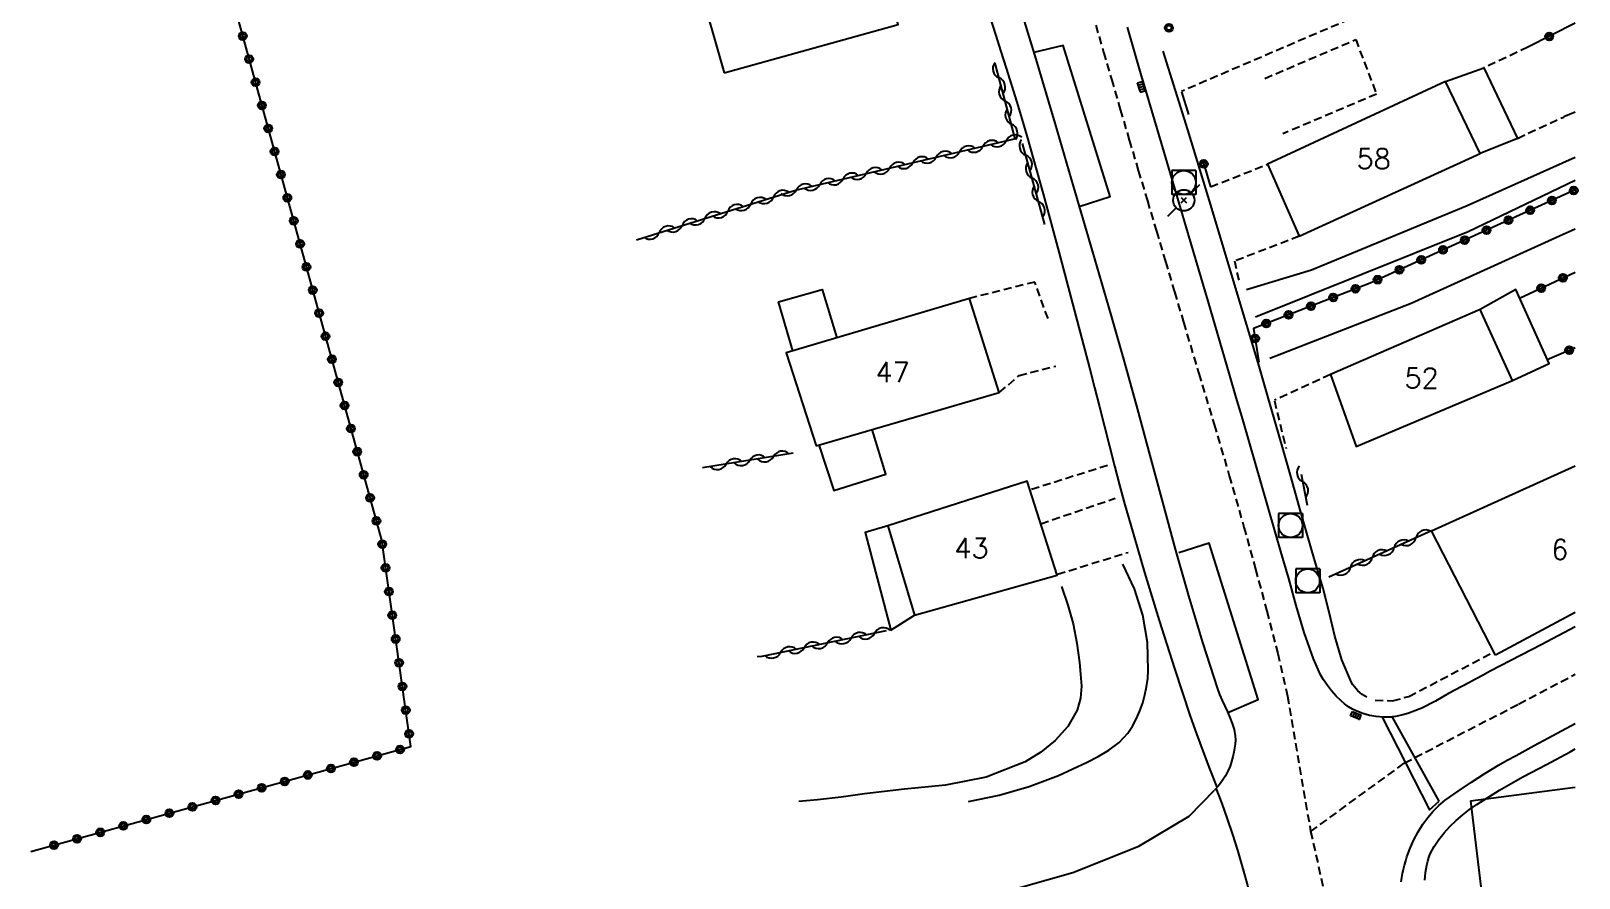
# Model space of a CAD drawing. Header units: millimetres. Extents: x 149000 to 150002, y 151999 to 153000.
# Drawn here: x 149903.2 to 150000.2, y 152786.5 to 152839.6 of the extents above; entities that cross this region are included whole.
import ezdxf
from ezdxf.enums import TextEntityAlignment as Align

# ---------------------------------------------------------------- set-up
doc = ezdxf.new("R2010")
doc.units = ezdxf.units.MM
doc.linetypes.add('DASHED', pattern=[0.75, 0.5, -0.25])
doc.layers.get('0').update_dxf_attribs({"linetype": 'CONTINUOUS'})
for name, color, linetype in [('W0001', 6, 'DASHED'), ('W0006', 2, 'CONTINUOUS'), ('W0008', 7, 'CONTINUOUS'), ('W0014', 7, 'CONTINUOUS'), ('W0017', 7, 'CONTINUOUS'), ('w0101', 7, 'CONTINUOUS'), ('W0104', 1, 'CONTINUOUS'), ('W0112', 1, 'DASHED'), ('w0211', 2, 'CONTINUOUS'), ('W0214', 2, 'CONTINUOUS'), ('W0310', 3, 'CONTINUOUS'), ('W0322', 7, 'CONTINUOUS'), ('w0323', 7, 'CONTINUOUS'), ('W0401', 7, 'CONTINUOUS'), ('W0420', 7, 'CONTINUOUS'), ('W0473', 7, 'CONTINUOUS'), ('W0991', 7, 'CONTINUOUS')]:
    doc.layers.add(name, color=color, linetype=linetype)
doc.styles.get("Standard").update_dxf_attribs({"font": 'romans.shx', "width": 0.85})

# ---------------------------------------------------------------- blocks, each defined once
blk = doc.blocks.new('T401')
for p, q in [((-0.3, 0.3), (0, 0.3)), ((-0.3, -0.25), (-0.3, 0.3)), ((-0.3, 0.15), (0, 0.15)), ((-0.3, 0), (0, 0)), ((0, 0.3), (0, -0.25)), ((-0.3, -0.15), (0, -0.15)), ((-0.3, -0.25), (-0.3, -0.3)), ((-0.3, -0.3), (0, -0.3)), ((0, -0.3), (0, -0.25))]:
    blk.add_line(p, q)
blk = doc.blocks.new('T420')
for p, q in [((0.75, 0.75), (-0.75, 0.75)), ((-0.75, 0.75), (-0.75, -0.75)), ((0.75, 0.75), (0.75, -0.75)), ((0.75, -0.75), (-0.75, -0.75))]:
    blk.add_line(p, q)
blk.add_ellipse((0, 0), major_axis=(-0.53, 0.53), ratio=1, start_param=3.926991, end_param=10.210176)
blk = doc.blocks.new('T473')
for p, q in [((0.500001, 0.500001), (1.000002, 1.000002)), ((-0.166667, 0.166667), (0.166667, -0.166667)), ((-0.166667, -0.166667), (0.166667, 0.166667)), ((-1.000002, -1.000002), (-0.500001, -0.500001))]:
    blk.add_line(p, q)
blk.add_ellipse((0, 0), major_axis=(0.471405, 0.471405), ratio=1, start_param=5.497787144, end_param=11.780972451)
blk = doc.blocks.new('t323o')
at = {"color": 0, "linetype": 'Continuous'}
for radius in [0.25, 0.15]:
    blk.add_circle((0, 0), radius, dxfattribs=at)
blk = doc.blocks.new('t310o')
at = {"color": 0, "linetype": 'Continuous'}
for centre, start, end in [((-0.5, 0.375), 216.8699, 323.1304), ((0.5, -0.375), 36.8699, 143.1303)]:
    blk.add_arc(centre, 0.625, start, end, dxfattribs=at)
blk = doc.blocks.new('t322o')
at = {"color": 0, "linetype": 'Continuous'}
for radius in [0.25, 0.15]:
    blk.add_circle((0, 0), radius, dxfattribs=at)

msp = doc.modelspace()

# ---------------------------------------------------------------- linework, layer by layer
at = {"layer": 'W0001'}
for points in [[(149969.958, 152839.97), (149970.446, 152838.272), (149970.938, 152836.576), (149971.496, 152834.671), (149972.059, 152832.768), (149972.624, 152830.865), (149973.191, 152828.963), (149973.759, 152827.062), (149974.326, 152825.16), (149974.893, 152823.258), (149975.457, 152821.355), (149976.413, 152818.152), (149977.376, 152814.951), (149978.325, 152811.746), (149979.239, 152808.53), (149979.968, 152805.897), (149980.687, 152803.259), (149981.367, 152800.611), (149981.979, 152797.946), (149983.422, 152789.461)], [(149983.422, 152789.461), (149989.294, 152793.744), (149996.458, 152797.444), (150000, 152799.308)], [(149983.422, 152789.461), (149985.183, 152781.677)]]:
    msp.add_lwpolyline(points, dxfattribs=at)
at = {"layer": 'W0006'}
for points in [[(149968.917, 152828.613), (149970.86, 152829.224), (149967.919, 152838.692), (149966.068, 152838.258)], [(149978.182, 152796.886), (149980.138, 152797.738), (149977.067, 152807.526), (149975.166, 152806.911)]]:
    msp.add_lwpolyline(points, dxfattribs=at)
at = {"layer": 'W0008'}
msp.add_lwpolyline([(149977.489, 152792.169), (149977.848, 152791.211), (149978.191, 152790.247), (149978.518, 152789.278), (149978.83, 152788.303), (149979.051, 152787.568), (149979.26, 152786.83), (149979.458, 152786.089), (149979.644, 152785.345), (149979.772, 152784.8), (149979.892, 152784.253), (149980.004, 152783.704), (149980.107, 152783.154)], dxfattribs=at)
at = {"layer": 'W0014'}
for points in [[(149965.203, 152841.105), (149965.703, 152839.466), (149966.198, 152837.825), (149967.39, 152833.827), (149968.569, 152829.826), (149969.74, 152825.822), (149970.903, 152821.816), (149971.735, 152818.889), (149972.542, 152815.954), (149973.337, 152813.017), (149974.131, 152810.079), (149974.94, 152807.144), (149975.777, 152804.217), (149976.655, 152801.301), (149977.585, 152798.401), (149977.72, 152798.033), (149977.876, 152797.674), (149978.041, 152797.319), (149978.208, 152796.966), (149978.368, 152796.604), (149978.51, 152796.234), (149978.624, 152795.852), (149978.7, 152795.461), (149978.715, 152795.2), (149978.696, 152794.94), (149978.655, 152794.685), (149978.607, 152794.433), (149978.545, 152794.137), (149978.471, 152793.843), (149978.378, 152793.554), (149978.259, 152793.274), (149978.083, 152792.944), (149977.881, 152792.628), (149977.655, 152792.33), (149977.406, 152792.05)], [(149963.345, 152840.43), (149963.677, 152839.373), (149964.012, 152838.318), (149964.346, 152837.263), (149964.679, 152836.206), (149965.007, 152835.149), (149965.328, 152834.089), (149965.641, 152833.027), (149966.663, 152829.407), (149967.642, 152825.775), (149968.601, 152822.138), (149969.562, 152818.502), (149969.883, 152817.278), (149970.198, 152816.052), (149970.508, 152814.825), (149970.819, 152813.598), (149971.132, 152812.371), (149971.452, 152811.146), (149971.782, 152809.924), (149972.124, 152808.705), (149973.009, 152805.684), (149973.928, 152802.674), (149974.884, 152799.675), (149975.882, 152796.69), (149976.274, 152795.569), (149976.68, 152794.453), (149977.101, 152793.343), (149977.537, 152792.238)], [(149972.899, 152836.505), (149971.952, 152839.832)], [(149986.954, 152797.865), (149986.8, 152797.952), (149986.654, 152798.05), (149986.514, 152798.158), (149986.383, 152798.276), (149986.269, 152798.393), (149986.162, 152798.518), (149986.066, 152798.651), (149985.983, 152798.793), (149985.379, 152800.216), (149984.947, 152801.705), (149984.59, 152803.204), (149984.2, 152804.678), (149983.691, 152806.416), (149983.189, 152808.156), (149982.692, 152809.897), (149982.198, 152811.639), (149981.704, 152813.381), (149981.206, 152815.122), (149980.704, 152816.861), (149980.194, 152818.599), (149978.721, 152823.542), (149977.228, 152828.478), (149975.717, 152833.41), (149974.187, 152838.335)], [(149994.683, 152799.494), (149994.235, 152799.256), (149993.788, 152799.016), (149993.34, 152798.779), (149992.89, 152798.545), (149992.065, 152798.097), (149991.242, 152797.628), (149990.397, 152797.192), (149989.511, 152796.849), (149989.127, 152796.745), (149988.736, 152796.671), (149988.34, 152796.63), (149987.941, 152796.627), (149987.522, 152796.662), (149987.108, 152796.735), (149986.703, 152796.845), (149986.309, 152796.992), (149986.043, 152797.122), (149985.791, 152797.276), (149985.553, 152797.451), (149985.328, 152797.641), (149985.019, 152797.942), (149984.735, 152798.265), (149984.473, 152798.607), (149984.232, 152798.963), (149984.049, 152799.276), (149983.888, 152799.601), (149983.744, 152799.933), (149983.61, 152800.268), (149983.024, 152801.927), (149982.519, 152803.613), (149982.048, 152805.307), (149981.565, 152806.994), (149981.158, 152808.37), (149980.756, 152809.746), (149980.356, 152811.124), (149979.959, 152812.502), (149979.562, 152813.88), (149979.164, 152815.258), (149978.765, 152816.636), (149978.363, 152818.013), (149976.994, 152822.677), (149975.619, 152827.34), (149974.24, 152832.001), (149972.855, 152836.66)], [(150000, 152802.278), (149997.866, 152801.158), (149994.683, 152799.494)], [(149997.439, 152794.842), (150000, 152796.226)], [(149990.587, 152786.41), (149990.606, 152786.648), (149990.63, 152786.887), (149990.663, 152787.124), (149990.706, 152787.362), (149990.761, 152787.597), (149990.831, 152787.829), (149990.918, 152788.055), (149991.162, 152788.529), (149991.462, 152788.969), (149991.798, 152789.377), (149992.151, 152789.767), (149992.539, 152790.152), (149992.953, 152790.508), (149993.385, 152790.841), (149993.829, 152791.157), (149995.249, 152792.059), (149996.721, 152792.877), (149998.209, 152793.659), (149999.685, 152794.456), (150000, 152794.631)], [(149991.847, 152791.432), (149992.671, 152791.991), (149993.495, 152792.552), (149994.331, 152793.097), (149995.187, 152793.609), (149995.747, 152793.922), (149996.31, 152794.23), (149996.875, 152794.536), (149997.439, 152794.842)], [(149989.096, 152786.315), (149989.138, 152786.579), (149989.186, 152786.841), (149989.243, 152787.102), (149989.307, 152787.361), (149989.379, 152787.619), (149989.461, 152787.873), (149989.66, 152788.409), (149989.891, 152788.933), (149990.157, 152789.44), (149990.461, 152789.926), (149990.765, 152790.339), (149991.099, 152790.729), (149991.46, 152791.094), (149991.847, 152791.432)]]:
    msp.add_lwpolyline(points, dxfattribs=at)
at = {"layer": 'W0017'}
for points in [[(149979.411, 152823.412), (149983.471, 152824.643), (149993.236, 152828.669), (150000, 152831.703)], [(150000, 152830.23), (149993.288, 152827.023), (149979.975, 152821.682)], [(149980.875, 152819.103), (149989.727, 152822.541), (149999.253, 152826.866), (150000, 152827.215)], [(149936.574, 152783.885), (149944.171, 152784.225), (149950.26, 152784.487), (149955.181, 152784.84), (149960.909, 152785.166), (149963.739, 152785.538), (149968.529, 152786.894), (149972.652, 152788.538), (149975.816, 152790.425), (149977.406, 152792.05)]]:
    msp.add_lwpolyline(points, dxfattribs=at)
at = {"layer": 'w0101'}
for points in [[(149946.668, 152836.97), (149957.57, 152840.008), (149955.881, 152845.943)], [(149945.008, 152842.766), (149946.668, 152836.97)], [(149995.002, 152800.512), (149990.989, 152808.296), (150000, 152812.362)], [(150000, 152803.171), (149995.002, 152800.512)], [(149993.44, 152791.373), (150000, 152792.235)], [(149993.44, 152791.373), (149994.452, 152783.054)]]:
    msp.add_lwpolyline(points, dxfattribs=at)
for points in [[(149980.713, 152831.247), (149982.713, 152826.747), (149994.045, 152831.926), (149991.868, 152836.431)], [(149952.444, 152813.626), (149963.913, 152816.954), (149962.048, 152822.849), (149950.548, 152819.439)], [(149984.672, 152818.087), (149986.271, 152813.568), (149996.069, 152817.705), (149994.05, 152822.156)], [(149958.589, 152803.003), (149967.548, 152805.517), (149965.662, 152811.413), (149956.916, 152808.608)]]:
    msp.add_lwpolyline(points, close=True, dxfattribs=at)
at = {"layer": 'W0104'}
for points in [[(149991.868, 152836.431), (149994.27, 152837.293), (149996.384, 152832.874), (149994.045, 152831.926)], [(149950.979, 152819.567), (149950.08, 152822.641), (149952.805, 152823.401), (149953.738, 152820.385)], [(149996.069, 152817.705), (149998.367, 152818.767), (149996.275, 152823.403), (149994.05, 152822.156)], [(149952.598, 152813.671), (149953.531, 152810.818), (149956.803, 152811.837), (149955.951, 152814.644)], [(149956.916, 152808.608), (149955.506, 152808.185), (149957.121, 152802.075), (149958.589, 152803.003)]]:
    msp.add_lwpolyline(points, dxfattribs=at)
at = {"layer": 'W0112'}
for points in [[(150000, 152846.181), (149999.479, 152845.965), (149985.863, 152840.33), (149975.326, 152835.81)], [(149980.543, 152836.626), (149986.249, 152839.063), (149987.549, 152835.642), (149981.687, 152833.157)], [(149997.039, 152838.576), (149994.27, 152837.293)], [(149996.384, 152832.874), (149999.289, 152834.21)], [(149977.152, 152829.83), (149980.713, 152831.247)], [(149982.713, 152826.747), (149978.643, 152825.175)], [(149978.644, 152825.203), (149978.932, 152823.909)], [(149966.133, 152823.876), (149962.048, 152822.849)], [(149966.965, 152821.58), (149966.133, 152823.876)], [(149963.913, 152816.954), (149965.149, 152818.028), (149967.457, 152818.614)], [(149984.67, 152818.088), (149981.154, 152816.467)], [(149981.153, 152816.439), (149981.882, 152813.457)], [(149970.691, 152812.385), (149965.842, 152810.851)], [(149966.518, 152808.737), (149971.175, 152810.332)], [(149967.552, 152805.571), (149971.98, 152806.945)], [(149987.475, 152797.691), (149988.561, 152797.652), (149989.574, 152797.922), (149994.904, 152800.702)]]:
    msp.add_lwpolyline(points, dxfattribs=at)
at = {"layer": 'w0211'}
msp.add_lwpolyline([(149961.987, 152791.332), (149963.907, 152791.736), (149965.791, 152792.284), (149967.629, 152792.972), (149969.409, 152793.797), (149970.099, 152794.156), (149970.781, 152794.554), (149971.421, 152795.036), (149971.962, 152795.63), (149972.255, 152796.069), (149972.51, 152796.531), (149972.726, 152797.013), (149972.902, 152797.51), (149973.04, 152798.016), (149973.143, 152798.53), (149973.213, 152799.049), (149973.25, 152799.571), (149973.199, 152801.298), (149972.911, 152803.002), (149972.39, 152804.65), (149971.648, 152806.21)], dxfattribs=at)
at = {"layer": 'W0214'}
msp.add_lwpolyline([(149967.801, 152804.801), (149968.206, 152803.645), (149968.53, 152802.463), (149968.771, 152801.262), (149968.928, 152800.047), (149969.002, 152799.32), (149969.055, 152798.571), (149969.009, 152797.806), (149968.793, 152797.068), (149968.201, 152796.042), (149967.42, 152795.158), (149966.513, 152794.423), (149965.525, 152793.819), (149963.098, 152792.863), (149960.531, 152792.372), (149957.969, 152792.112), (149955.47, 152791.818), (149953.999, 152791.616), (149952.524, 152791.449), (149951.357, 152791.346)], dxfattribs=at)
at = {"layer": 'W0310'}
for points in [[(149941.17, 152826.527), (149951.141, 152829.635), (149964.864, 152832.834), (149964.895, 152832.917), (149963.653, 152837.563)], [(149966.774, 152827.487), (149965.36, 152832.558)], [(149951.001, 152813.149), (149945.309, 152812.231)], [(149982.828, 152811.833), (149983.204, 152809.896)], [(149990.99, 152808.294), (149984.555, 152805.387)], [(149956.831, 152802.021), (149949.021, 152800.431), (149948.735, 152800.4)]]:
    msp.add_lwpolyline(points, dxfattribs=at)
at = {"layer": 'W0322'}
msp.add_lwpolyline([(149903.225, 152788.211), (149927.033, 152794.784), (149925.208, 152807.699), (149916.139, 152840.59), (149908.007, 152870.728), (149906.705, 152875.632)], dxfattribs=at)
at = {"layer": 'w0323'}
for points in [[(150000, 152840.084), (149997.039, 152838.576)], [(149975.326, 152835.78), (149975.778, 152834.369)], [(149999.29, 152834.238), (150000, 152834.533)], [(149976.686, 152831.409), (149977.152, 152829.83)], [(150000, 152829.646), (149987.145, 152823.806), (149979.835, 152820.959), (149980.178, 152818.855)], [(149996.52, 152822.86), (150000, 152824.5)], [(149998.253, 152819.019), (150000, 152819.767)]]:
    msp.add_lwpolyline(points, dxfattribs=at)
at = {"layer": 'W0420'}
msp.add_lwpolyline([(149991.482, 152791.37), (149988.557, 152796.63), (149987.915, 152796.628), (149990.878, 152790.827)], close=True, dxfattribs=at)

# ---------------------------------------------------------------- block references
at = {"layer": 'W0310'}
for p, rotation in [((149963.894, 152836.662), 104.9667195639617), ((149964.281, 152835.213), 104.9667195639617), ((149964.669, 152833.764), 104.9667195639617), ((149961.421, 152832.031), 13.12201097245749), ((149962.882, 152832.372), 13.12201097245749), ((149964.343, 152832.713), 13.12201097245749), ((149965.565, 152831.822), 105.5806214375477), ((149957.039, 152831.01), 13.12201097245749), ((149958.499, 152831.35), 13.12201097245749), ((149959.96, 152831.691), 13.12201097245749), ((149965.968, 152830.377), 105.5806214375477), ((149952.656, 152829.988), 13.12201097245749), ((149954.117, 152830.329), 13.12201097245749), ((149955.578, 152830.669), 13.12201097245749), ((149949.762, 152829.205), 17.31088189345867), ((149951.195, 152829.648), 13.12201097245749), ((149966.371, 152828.932), 105.5806214375477), ((149945.466, 152827.866), 17.31088189345867), ((149946.898, 152828.313), 17.31088189345867), ((149948.33, 152828.759), 17.31088189345867), ((149942.602, 152826.974), 17.31088189345867), ((149944.034, 152827.42), 17.31088189345867), ((149946.79, 152812.47), 189.1632268118908), ((149948.271, 152812.709), 189.1632268118908), ((149949.752, 152812.948), 189.1632268118908), ((149982.918, 152811.369), 280.9853300990457), ((149990.023, 152807.857), 204.310990130002), ((149987.289, 152806.622), 204.310990130002), ((149988.656, 152807.24), 204.310990130002), ((149985.922, 152806.005), 204.310990130002), ((149956.088, 152801.87), 191.5073088864368), ((149951.679, 152800.972), 191.5073088864368), ((149953.149, 152801.271), 191.5073088864368), ((149954.618, 152801.571), 191.5073088864368), ((149950.209, 152800.673), 191.5073088864368)]:
    msp.add_blockref('t310o', p, dxfattribs=dict(at, rotation=rotation))
at = {"layer": 'W0322'}
for p, rotation in [((149916.501, 152839.279), 105.4150718525453), ((149916.899, 152837.833), 105.4150718525453), ((149917.298, 152836.386), 105.4150718525453), ((149917.697, 152834.94), 105.4150718525453), ((149918.095, 152833.494), 105.4150718525453), ((149918.494, 152832.048), 105.4150718525453), ((149918.893, 152830.602), 105.4150718525453), ((149919.292, 152829.156), 105.4150718525453), ((149919.69, 152827.71), 105.4150718525453), ((149920.089, 152826.264), 105.4150718525453), ((149920.488, 152824.818), 105.4150718525453), ((149920.886, 152823.372), 105.4150718525453), ((149921.285, 152821.926), 105.4150718525453), ((149921.684, 152820.48), 105.4150718525453), ((149922.083, 152819.034), 105.4150718525453), ((149922.481, 152817.588), 105.4150718525453), ((149922.88, 152816.142), 105.4150718525453), ((149923.279, 152814.696), 105.4150718525453), ((149923.677, 152813.25), 105.4150718525453), ((149924.076, 152811.804), 105.4150718525453), ((149924.475, 152810.358), 105.4150718525453), ((149924.874, 152808.912), 105.4150718525453), ((149925.242, 152807.459), 98.04313062043346), ((149925.452, 152805.974), 98.04313062043346), ((149925.662, 152804.489), 98.04313062043346), ((149925.871, 152803.004), 98.04313062043346), ((149926.081, 152801.518), 98.04313062043346), ((149926.291, 152800.033), 98.04313062043346), ((149926.501, 152798.548), 98.04313062043346), ((149926.711, 152797.063), 98.04313062043346), ((149926.921, 152795.577), 98.04313062043346), ((149924.914, 152794.199), 15.43395952293878), ((149926.36, 152794.598), 15.43395952293878), ((149922.022, 152793.4), 15.43395952293878), ((149923.468, 152793.8), 15.43395952293878), ((149917.684, 152792.203), 15.43395952293878), ((149919.13, 152792.602), 15.43395952293878), ((149920.576, 152793.001), 15.43395952293878), ((149914.792, 152791.405), 15.43395952293878), ((149916.238, 152791.804), 15.43395952293878), ((149911.9, 152790.606), 15.43395952293878), ((149913.346, 152791.005), 15.43395952293878), ((149907.563, 152789.409), 15.43395952293878), ((149909.009, 152789.808), 15.43395952293878), ((149910.455, 152790.207), 15.43395952293878), ((149904.671, 152788.61), 15.43395952293878), ((149906.117, 152789.009), 15.43395952293878)]:
    msp.add_blockref('t322o', p, dxfattribs=dict(at, rotation=rotation))
at = {"layer": 'w0323'}
for p, rotation in [((149974.54, 152839.793), 203.4046895508237), ((149998.376, 152839.257), 206.995838394095), ((149976.727, 152831.269), 286.4425683260787), ((149999.912, 152829.607), 204.4335935961634), ((149997.181, 152828.366), 204.4335935961634), ((149998.547, 152828.986), 204.4335935961634), ((149994.45, 152827.125), 204.4335935961634), ((149995.815, 152827.745), 204.4335935961634), ((149993.084, 152826.504), 204.4335935961634), ((149990.353, 152825.263), 204.4335935961634), ((149991.718, 152825.884), 204.4335935961634), ((149988.987, 152824.643), 204.4335935961634), ((149986.235, 152823.452), 201.2792462346664), ((149987.622, 152824.022), 204.4335935961634), ((149997.877, 152823.499), 25.23318140236724), ((149999.234, 152824.139), 25.23318140236724), ((149983.439, 152822.363), 201.2792462346664), ((149984.837, 152822.907), 201.2792462346664), ((149980.644, 152821.274), 201.2792462346664), ((149982.042, 152821.818), 201.2792462346664), ((149979.937, 152820.335), 279.259068194489), ((149999.632, 152819.61), 23.18979565817215)]:
    msp.add_blockref('t323o', p, dxfattribs=dict(at, rotation=rotation))
at = {"layer": 'W0401'}
for p, rotation in [((149972.947, 152836.145), 16.57636732408802), ((149986.322, 152796.867), 67.59110487642663)]:
    msp.add_blockref('T401', p, dxfattribs=dict(at, rotation=rotation))
at = {"layer": 'W0420'}
for p in [(149975.48, 152830.105), (149982.165, 152808.622), (149983.239, 152805.154)]:
    msp.add_blockref('T420', p, dxfattribs=at)
at = {"layer": 'W0473'}
msp.add_blockref('T473', (149975.473, 152828.992), dxfattribs=at)

# ---------------------------------------------------------------- texts
at = {"layer": 'W0991'}
for s, p in [('58', (149987.378, 152831.589)), ('47', (149957.223, 152818.237)), ('52', (149990.375, 152817.862)), ('43', (149962.17, 152807.208)), ('6', (149999.039, 152807.122))]:
    msp.add_text(s, height=1.25, dxfattribs=at).set_placement(p, align=Align.MIDDLE_CENTER)

doc.saveas('drawing.dxf')
